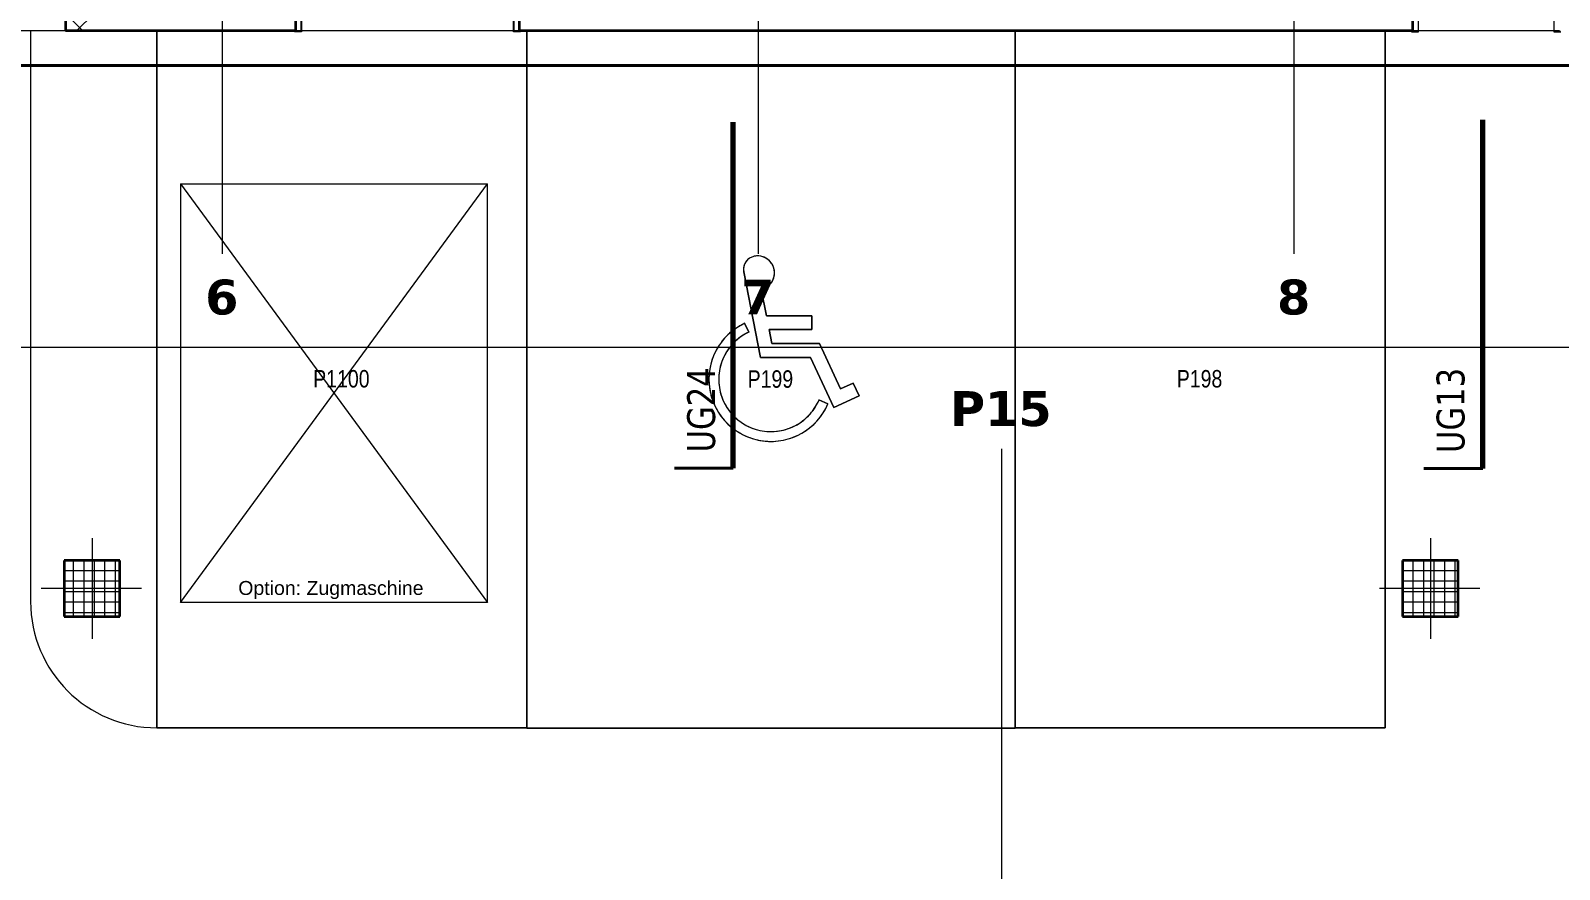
# Model space of a CAD drawing. Extents: x -932 to 937, y -179 to 471.
# Drawn here: x -537.4 to -318.3, y 138.6 to 258.9 of the extents above; entities that cross this region are included whole.
import ezdxf
from ezdxf.lldxf.tags import DXFTag

# ---------------------------------------------------------------- set-up
doc = ezdxf.new("R2010")
doc.units = 0
doc.layers.get('0').update_dxf_attribs({"lineweight": 13})
for name, color, linetype, lineweight, true_color in [('A-____-MATC-OTLN', 7, 'Strichpunkt - Mittel', 40, 0x0080ff), ('A-DETL-____-OTLN', 5, 'Continuous', 9, 0x0000ff), ('G-____-____-SYMB', 7, 'Strichpunkt - Weit', 5, 0x008080), ('S-GRID-____-IDEN', 7, 'Continuous', 9, 0x5555aa)]:
    doc.layers.add(name, color=color, linetype=linetype, lineweight=lineweight, true_color=true_color)
for name, color, linetype, lineweight in [('A-____-NOTE-TEXT', 7, 'Continuous', 9), ('A-DETL-____-THIN', 7, 'Continuous', 9), ('A-DETL-GENF-HDLN', 7, '_Verdeckte Linien_', 9), ('A-DOOR-____-OTLN', 7, 'Continuous', 9), ('A-DOOR-FRAM-MCUT', 7, 'Continuous', 9), ('A-FLOR-____-OTLN', 7, 'Continuous', 9), ('A-WALL-____-MCUT', 7, 'Continuous', 35), ('A-WALL-____-PATT', 7, 'Continuous', 35), ('C-PRKG-____-IDEN', 7, 'Continuous', 5), ('C-PRKG-____-OTLN', 7, 'Continuous', 9), ('S-COLS-____-MCUT', 7, 'Continuous', 35), ('S-COLS-____-OTLN', 7, 'Continuous', 9), ('S-GRID-____-OTLN', 7, 'Continuous', 5)]:
    doc.layers.add(name, color=color, linetype=linetype, lineweight=lineweight)
doc.styles.get("Standard").update_dxf_attribs({"font": 'arial.ttf'})
tags = doc.linetypes.add('_Rasterlinie_', pattern=[0.375, 0.2, -0.05, 0.075, -0.05]).pattern_tags.tags
tags[10:11] = [DXFTag(74, 4), DXFTag(75, 0), DXFTag(340, '0'), DXFTag(46, 1.0), DXFTag(50, 0.0), DXFTag(44, 0.0), DXFTag(45, 0.0)]
tags[8:9] = [DXFTag(74, 4), DXFTag(75, 0), DXFTag(340, '0'), DXFTag(46, 1.0), DXFTag(50, 0.0), DXFTag(44, 0.0), DXFTag(45, 0.0)]
tags[6:7] = [DXFTag(74, 4), DXFTag(75, 0), DXFTag(340, '0'), DXFTag(46, 1.0), DXFTag(50, 0.0), DXFTag(44, 0.0), DXFTag(45, 0.0)]
tags[4:5] = [DXFTag(74, 4), DXFTag(75, 0), DXFTag(340, '0'), DXFTag(46, 1.0), DXFTag(50, 0.0), DXFTag(44, 0.0), DXFTag(45, 0.0)]
tags = doc.linetypes.add('_Schnittlinie_', pattern=[0.3, 0.15, -0.05, 0.05, -0.05]).pattern_tags.tags
tags[10:11] = [DXFTag(74, 4), DXFTag(75, 0), DXFTag(340, '0'), DXFTag(46, 1.0), DXFTag(50, 0.0), DXFTag(44, 0.0), DXFTag(45, 0.0)]
tags[8:9] = [DXFTag(74, 4), DXFTag(75, 0), DXFTag(340, '0'), DXFTag(46, 1.0), DXFTag(50, 0.0), DXFTag(44, 0.0), DXFTag(45, 0.0)]
tags[6:7] = [DXFTag(74, 4), DXFTag(75, 0), DXFTag(340, '0'), DXFTag(46, 1.0), DXFTag(50, 0.0), DXFTag(44, 0.0), DXFTag(45, 0.0)]
tags[4:5] = [DXFTag(74, 4), DXFTag(75, 0), DXFTag(340, '0'), DXFTag(46, 1.0), DXFTag(50, 0.0), DXFTag(44, 0.0), DXFTag(45, 0.0)]
tags = doc.linetypes.add('_Strichpunkt - Mittel_', pattern=[0.35, 0.15, -0.1, 0, -0.1]).pattern_tags.tags
tags[10:11] = [DXFTag(74, 4), DXFTag(75, 0), DXFTag(340, '0'), DXFTag(46, 1.0), DXFTag(50, 0.0), DXFTag(44, 0.0), DXFTag(45, 0.0)]
tags[8:9] = [DXFTag(74, 4), DXFTag(75, 0), DXFTag(340, '0'), DXFTag(46, 1.0), DXFTag(50, 0.0), DXFTag(44, 0.0), DXFTag(45, 0.0)]
tags[6:7] = [DXFTag(74, 4), DXFTag(75, 0), DXFTag(340, '0'), DXFTag(46, 1.0), DXFTag(50, 0.0), DXFTag(44, 0.0), DXFTag(45, 0.0)]
tags[4:5] = [DXFTag(74, 4), DXFTag(75, 0), DXFTag(340, '0'), DXFTag(46, 1.0), DXFTag(50, 0.0), DXFTag(44, 0.0), DXFTag(45, 0.0)]
tags = doc.linetypes.add('_Verdeckte Linien_', pattern=[0.15, 0.1, -0.05]).pattern_tags.tags
tags[6:7] = [DXFTag(74, 4), DXFTag(75, 0), DXFTag(340, '0'), DXFTag(46, 1.0), DXFTag(50, 0.0), DXFTag(44, 0.0), DXFTag(45, 0.0)]
tags[4:5] = [DXFTag(74, 4), DXFTag(75, 0), DXFTag(340, '0'), DXFTag(46, 1.0), DXFTag(50, 0.0), DXFTag(44, 0.0), DXFTag(45, 0.0)]
tags = doc.linetypes.add('Grundrissdarstellung Sturz', pattern=[0.25, 0.15, -0.05, 0, -0.05]).pattern_tags.tags
tags[10:11] = [DXFTag(74, 4), DXFTag(75, 0), DXFTag(340, '0'), DXFTag(46, 1.0), DXFTag(50, 0.0), DXFTag(44, 0.0), DXFTag(45, 0.0)]
tags[8:9] = [DXFTag(74, 4), DXFTag(75, 0), DXFTag(340, '0'), DXFTag(46, 1.0), DXFTag(50, 0.0), DXFTag(44, 0.0), DXFTag(45, 0.0)]
tags[6:7] = [DXFTag(74, 4), DXFTag(75, 0), DXFTag(340, '0'), DXFTag(46, 1.0), DXFTag(50, 0.0), DXFTag(44, 0.0), DXFTag(45, 0.0)]
tags[4:5] = [DXFTag(74, 4), DXFTag(75, 0), DXFTag(340, '0'), DXFTag(46, 1.0), DXFTag(50, 0.0), DXFTag(44, 0.0), DXFTag(45, 0.0)]
tags = doc.linetypes.add('Strichpunkt - Mittel', pattern=[0.35, 0.15, -0.1, 0, -0.1]).pattern_tags.tags
tags[10:11] = [DXFTag(74, 4), DXFTag(75, 0), DXFTag(340, '0'), DXFTag(46, 1.0), DXFTag(50, 0.0), DXFTag(44, 0.0), DXFTag(45, 0.0)]
tags[8:9] = [DXFTag(74, 4), DXFTag(75, 0), DXFTag(340, '0'), DXFTag(46, 1.0), DXFTag(50, 0.0), DXFTag(44, 0.0), DXFTag(45, 0.0)]
tags[6:7] = [DXFTag(74, 4), DXFTag(75, 0), DXFTag(340, '0'), DXFTag(46, 1.0), DXFTag(50, 0.0), DXFTag(44, 0.0), DXFTag(45, 0.0)]
tags[4:5] = [DXFTag(74, 4), DXFTag(75, 0), DXFTag(340, '0'), DXFTag(46, 1.0), DXFTag(50, 0.0), DXFTag(44, 0.0), DXFTag(45, 0.0)]
tags = doc.linetypes.add('Strichpunkt - Weit', pattern=[0.5, 0.2, -0.15, 0, -0.15]).pattern_tags.tags
tags[10:11] = [DXFTag(74, 4), DXFTag(75, 0), DXFTag(340, '0'), DXFTag(46, 1.0), DXFTag(50, 0.0), DXFTag(44, 0.0), DXFTag(45, 0.0)]
tags[8:9] = [DXFTag(74, 4), DXFTag(75, 0), DXFTag(340, '0'), DXFTag(46, 1.0), DXFTag(50, 0.0), DXFTag(44, 0.0), DXFTag(45, 0.0)]
tags[6:7] = [DXFTag(74, 4), DXFTag(75, 0), DXFTag(340, '0'), DXFTag(46, 1.0), DXFTag(50, 0.0), DXFTag(44, 0.0), DXFTag(45, 0.0)]
tags[4:5] = [DXFTag(74, 4), DXFTag(75, 0), DXFTag(340, '0'), DXFTag(46, 1.0), DXFTag(50, 0.0), DXFTag(44, 0.0), DXFTag(45, 0.0)]

# ---------------------------------------------------------------- blocks, each defined once
blk = doc.blocks.new('Referenz-A0UJ2H83XE', base_point=(-932.31, -115.76))
at = {"layer": 'A-____-MATC-OTLN', "color": 0, "linetype": 'Strichpunkt - Mittel', "ltscale": 0.4}
blk.add_line((-930.58, 253.94), (380.39, 253.94), dxfattribs=at)
at = {"layer": 'A-DETL-____-OTLN', "color": 0, "linetype": '_Strichpunkt - Mittel_', "ltscale": 0.13}
for p, q in [((-528.64, 186.14), (-528.64, 171.74)), ((-336.84, 186.14), (-336.84, 171.74)), ((-521.54, 178.94), (-535.94, 178.94)), ((-329.74, 178.94), (-344.14, 178.94))]:
    blk.add_line(p, q, dxfattribs=at)
at = {"layer": 'A-DETL-____-THIN', "color": 0, "linetype": 'Continuous', "ltscale": 0.13}
blk.add_line((-537.44, 258.94), (-537.44, 177.06), dxfattribs=at)
blk.add_ellipse((-519.34, 177.06), major_axis=(-18.1, 0), ratio=1, start_param=0, end_param=1.570796, dxfattribs=at)
at = {"layer": 'A-DETL-GENF-HDLN', "color": 0, "linetype": '_Verdeckte Linien_', "ltscale": 0.13}
for p, q in [((-515.94, 236.94), (-471.94, 236.94)), ((-515.94, 236.94), (-515.94, 176.94)), ((-515.94, 176.94), (-471.94, 236.94)), ((-515.94, 236.94), (-471.94, 176.94)), ((-471.94, 176.94), (-471.94, 236.94)), ((-471.94, 176.94), (-515.94, 176.94))]:
    blk.add_line(p, q, dxfattribs=at)
at = {"layer": 'A-DOOR-____-OTLN', "color": 0, "linetype": 'Grundrissdarstellung Sturz', "ltscale": 0.13}
blk.add_line((-339.34, 258.94), (-318.34, 258.94), dxfattribs=at)
at = {"layer": 'A-DOOR-FRAM-MCUT', "color": 0, "linetype": 'Continuous', "ltscale": 0.13}
for p, q in [((-498.68, 258.78), (-498.68, 264.2)), ((-498.64, 264.24), (-498.64, 258.74)), ((-468.24, 258.74), (-468.24, 264.24)), ((-468.2, 264.2), (-468.2, 258.78)), ((-338.58, 264.1), (-338.58, 258.78)), ((-338.54, 258.74), (-338.54, 264.14)), ((-319.14, 264.14), (-319.14, 258.74)), ((-319.1, 258.78), (-319.1, 264.1)), ((-499.64, 258.74), (-499.64, 258.94)), ((-498.64, 258.74), (-499.64, 258.74)), ((-499.6, 258.94), (-499.6, 258.78)), ((-499.6, 258.78), (-498.68, 258.78)), ((-467.24, 258.74), (-468.24, 258.74)), ((-468.2, 258.78), (-467.28, 258.78)), ((-467.28, 258.78), (-467.28, 258.94)), ((-467.24, 258.94), (-467.24, 258.74)), ((-339.54, 258.94), (-339.54, 258.74)), ((-339.54, 258.74), (-338.54, 258.74)), ((-339.5, 258.78), (-339.5, 258.94)), ((-338.58, 258.78), (-339.5, 258.78)), ((-319.14, 258.74), (-318.14, 258.74)), ((-318.18, 258.78), (-319.1, 258.78))]:
    blk.add_line(p, q, dxfattribs=at)
at = {"layer": 'A-FLOR-____-OTLN', "color": 0, "linetype": 'Continuous', "ltscale": 0.13}
for p, q in [((-655.54, 258.94), (-532.44, 258.94)), ((-499.44, 258.94), (-498.68, 258.94)), ((-498.64, 258.94), (-468.24, 258.94)), ((-468.2, 258.94), (-467.44, 258.94)), ((-339.34, 258.94), (-338.58, 258.94)), ((-338.54, 258.94), (-319.14, 258.94)), ((-319.1, 258.94), (-318.34, 258.94))]:
    blk.add_line(p, q, dxfattribs=at)
at = {"layer": 'A-WALL-____-MCUT', "color": 0, "linetype": 'Continuous', "ltscale": 0.35}
for p, q in [((-532.44, 264.94), (-532.44, 258.94)), ((-499.44, 258.94), (-499.44, 264.94)), ((-467.44, 264.94), (-467.44, 258.94)), ((-339.34, 258.94), (-339.34, 264.94)), ((-532.44, 258.94), (-499.44, 258.94)), ((-467.44, 258.94), (-339.34, 258.94))]:
    blk.add_line(p, q, dxfattribs=at)
at = {"layer": 'A-WALL-____-PATT', "color": 0, "linetype": 'Continuous', "lineweight": 9, "ltscale": 0.13}
for p, q in [((-530.01, 258.94), (-532.44, 261.37)), ((-530.81, 258.94), (-528.44, 261.31))]:
    blk.add_line(p, q, dxfattribs=at)
at = {"layer": 'C-PRKG-____-OTLN', "color": 0, "linetype": 'Continuous', "ltscale": 0.13}
for p, q in [((-519.34, 158.96), (-519.34, 258.94)), ((-519.34, 258.94), (-519.34, 158.96)), ((-519.34, 158.96), (-519.34, 258.94)), ((-466.34, 258.9), (-466.34, 258.94)), ((-466.34, 158.96), (-466.34, 258.94)), ((-466.34, 258.94), (-466.34, 258.9)), ((-396.34, 258.91), (-466.34, 258.91)), ((-466.34, 258.91), (-396.34, 258.91)), ((-466.34, 258.91), (-466.34, 258.9)), ((-466.34, 258.9), (-466.34, 158.96)), ((-396.34, 258.9), (-466.34, 258.9)), ((-466.34, 258.9), (-466.34, 158.93)), ((-466.34, 158.96), (-466.34, 258.9)), ((-466.34, 158.96), (-466.34, 258.9)), ((-466.34, 258.9), (-466.34, 158.96)), ((-396.34, 258.9), (-396.34, 258.94)), ((-396.34, 258.94), (-396.34, 158.96)), ((-396.34, 258.9), (-396.34, 258.94)), ((-396.34, 258.9), (-396.34, 258.91)), ((-396.34, 158.96), (-396.34, 258.9)), ((-396.34, 158.96), (-396.34, 258.9)), ((-396.34, 258.9), (-396.34, 158.96)), ((-396.34, 158.93), (-396.34, 258.9)), ((-396.34, 258.9), (-396.34, 158.96)), ((-343.34, 158.96), (-343.34, 258.94)), ((-343.34, 158.96), (-343.34, 258.94)), ((-343.34, 258.94), (-343.34, 158.96)), ((-435.28, 224.69), (-435.28, 224.69)), ((-435.24, 224.32), (-432.86, 212.05)), ((-432.86, 212.05), (-435.24, 224.32)), ((-430.82, 224.19), (-430.82, 224.19)), ((-431.98, 218.05), (-432.72, 221.82)), ((-432.72, 221.82), (-431.98, 218.05)), ((-432.72, 221.82), (-432.72, 221.82)), ((-434.53, 215.69), (-435.12, 216.96)), ((-435.12, 216.96), (-434.53, 215.69)), ((-435.12, 216.96), (-435.12, 216.96)), ((-425.46, 218.05), (-431.98, 218.05)), ((-431.98, 218.05), (-425.46, 218.05)), ((-431.98, 218.05), (-431.98, 218.05)), ((-425.46, 216.05), (-425.46, 218.05)), ((-425.46, 218.05), (-425.46, 216.05)), ((-425.46, 218.05), (-425.46, 218.05)), ((-434.53, 215.69), (-434.53, 215.69)), ((-431.21, 214.05), (-431.6, 216.05)), ((-431.6, 216.05), (-425.46, 216.05)), ((-425.46, 216.05), (-431.6, 216.05)), ((-431.6, 216.05), (-431.21, 214.05)), ((-431.6, 216.05), (-431.6, 216.05)), ((-425.46, 216.05), (-425.46, 216.05)), ((-424.38, 214.05), (-431.21, 214.05)), ((-431.21, 214.05), (-424.38, 214.05)), ((-431.21, 214.05), (-431.21, 214.05)), ((-421.35, 207.55), (-424.38, 214.05)), ((-424.38, 214.05), (-421.35, 207.55)), ((-424.38, 214.05), (-424.38, 214.05)), ((-432.86, 212.05), (-425.66, 212.05)), ((-425.66, 212.05), (-432.86, 212.05)), ((-432.86, 212.05), (-432.86, 212.05)), ((-425.66, 212.05), (-422.32, 204.89)), ((-422.32, 204.89), (-425.66, 212.05)), ((-425.66, 212.05), (-425.66, 212.05)), ((-440.23, 208.92), (-440.23, 208.91)), ((-421.35, 207.55), (-419.54, 208.4)), ((-419.54, 208.39), (-421.35, 207.55)), ((-419.54, 208.4), (-419.54, 208.39)), ((-418.69, 206.58), (-419.54, 208.39)), ((-419.54, 208.39), (-418.69, 206.58)), ((-423.17, 205.42), (-424.46, 205.97)), ((-424.46, 205.97), (-423.17, 205.42)), ((-424.46, 205.97), (-424.46, 205.97)), ((-422.32, 204.89), (-418.69, 206.58)), ((-418.69, 206.58), (-422.32, 204.89)), ((-421.35, 207.55), (-421.35, 207.55)), ((-418.69, 206.58), (-418.69, 206.58)), ((-423.17, 205.42), (-423.17, 205.42)), ((-422.32, 204.89), (-422.32, 204.89)), ((-466.34, 158.96), (-519.34, 158.96)), ((-519.34, 158.96), (-466.34, 158.96)), ((-466.34, 158.96), (-519.34, 158.96)), ((-519.34, 158.96), (-519.34, 158.96)), ((-466.34, 158.96), (-466.34, 158.93)), ((-466.34, 158.93), (-466.34, 158.96)), ((-466.34, 158.96), (-466.34, 158.96)), ((-396.34, 158.93), (-466.34, 158.93)), ((-466.34, 158.93), (-396.34, 158.93)), ((-396.34, 158.93), (-466.34, 158.93)), ((-466.34, 158.93), (-466.34, 158.93)), ((-343.34, 158.96), (-396.34, 158.96)), ((-396.34, 158.96), (-343.34, 158.96)), ((-343.34, 158.96), (-396.34, 158.96)), ((-396.34, 158.96), (-396.34, 158.96)), ((-396.34, 158.96), (-396.34, 158.93)), ((-396.34, 158.96), (-396.34, 158.93)), ((-396.34, 158.93), (-396.34, 158.93)), ((-343.34, 158.96), (-343.34, 158.96))]:
    blk.add_line(p, q, dxfattribs=at)
for centre, major_axis, start_param, end_param in [((-433.35, 224.69), (1.92, 0), 1.762783, 3.333579), ((-433.35, 224.69), (1.92, 0), 2.548417, 2.80998), ((-433.35, 224.69), (1.92, 0), 2.286663, 2.548181), ((-433.35, 224.69), (1.92, 0), 1.762783, 2.286381), ((-433.26, 224.19), (2.43, 0), 4.935437, 8.045968), ((-433.26, 224.19), (2.43, 0), 1.503572, 1.762783), ((-433.26, 224.19), (2.43, 0), 0.725939, 1.503572), ((-433.26, 224.19), (2.43, 0), 0.466728, 0.725737), ((-433.35, 224.69), (1.92, 0), 3.071779, 3.333579), ((-433.35, 224.69), (1.92, 0), 2.810196, 3.071779), ((-433.26, 224.19), (2.43, 0), 0.207517, 0.466551), ((-433.26, 224.19), (2.43, 0), 5.97228, 6.231321), ((-433.26, 224.19), (2.43, 0), 6.231491, 6.490702), ((-433.26, 224.19), (2.43, 0), 4.935437, 5.712851), ((-433.26, 224.19), (2.43, 0), 5.713069, 5.972095), ((-431.34, 208.91), (8.89, 0), 2.009748, 5.87914), ((-431.34, 208.92), (8.89, 0), 2.009748, 2.177983), ((-431.34, 208.91), (7.49, 0), 2.009748, 5.87914), ((-431.34, 208.92), (8.89, 0), 2.346277, 2.514451), ((-431.34, 208.92), (8.89, 0), 2.177983, 2.346217), ((-431.34, 208.92), (7.49, 0), 2.194005, 2.378262), ((-431.34, 208.92), (7.49, 0), 2.009748, 2.194005), ((-431.34, 208.92), (8.89, 0), 2.682735, 2.85092), ((-431.34, 208.92), (8.89, 0), 2.514505, 2.682686), ((-431.34, 208.92), (7.49, 0), 2.56258, 2.746775), ((-431.34, 208.92), (7.49, 0), 2.378331, 2.562518), ((-431.34, 208.92), (8.89, 0), 2.850967, 3.019155), ((-431.34, 208.92), (7.49, 0), 2.931087, 3.115289), ((-431.34, 208.92), (7.49, 0), 2.746832, 2.931032), ((-431.34, 208.92), (8.89, 0), 3.019155, 3.187389), ((-431.34, 208.92), (8.89, 0), 3.187435, 3.355624), ((-431.34, 208.92), (7.49, 0), 3.115343, 3.299545), ((-431.34, 208.92), (8.89, 0), 3.355671, 3.523858), ((-431.34, 208.92), (7.49, 0), 3.299601, 3.483802), ((-431.34, 208.92), (7.49, 0), 3.483862, 3.668059), ((-431.34, 208.92), (7.49, 0), 5.694883, 5.879078), ((-431.34, 208.92), (8.89, 0), 3.523909, 3.692092), ((-431.34, 208.92), (8.89, 0), 3.692149, 3.860327), ((-431.34, 208.92), (7.49, 0), 3.668126, 4.036572), ((-431.34, 208.92), (7.49, 0), 5.510627, 5.694814), ((-431.34, 208.92), (8.89, 0), 5.542671, 5.710848), ((-431.34, 208.92), (8.89, 0), 5.710906, 5.879088), ((-431.34, 208.92), (8.89, 0), 3.860327, 4.196796), ((-431.34, 208.92), (7.49, 0), 4.036572, 4.405086), ((-431.34, 208.92), (7.49, 0), 4.405086, 4.589343), ((-431.34, 208.92), (7.49, 0), 4.7736, 4.957856), ((-431.34, 208.92), (7.49, 0), 4.957856, 5.142113), ((-431.34, 208.92), (7.49, 0), 5.142113, 5.510627), ((-431.34, 208.92), (8.89, 0), 5.206202, 5.542671), ((-431.34, 208.92), (8.89, 0), 4.196796, 4.533265), ((-431.34, 208.92), (8.89, 0), 4.533265, 4.701499), ((-431.34, 208.92), (7.49, 0), 4.589343, 4.7736), ((-431.34, 208.92), (8.89, 0), 4.701499, 4.869733), ((-431.34, 208.92), (8.89, 0), 4.869733, 5.037968), ((-431.34, 208.92), (8.89, 0), 5.037968, 5.206202)]:
    blk.add_ellipse(centre, major_axis=major_axis, ratio=0.999794, start_param=start_param, end_param=end_param, dxfattribs=at)
at = {"layer": 'G-____-____-SYMB', "color": 0, "linetype": '_Schnittlinie_', "lineweight": 70, "ltscale": 0.7}
for p, q in [((-436.74, 196.21), (-436.74, 245.82)), ((-329.34, 196.13), (-329.34, 246.12))]:
    blk.add_line(p, q, dxfattribs=at)
at = {"layer": 'G-____-____-SYMB', "color": 0, "linetype": 'Continuous', "lineweight": 40, "ltscale": 0.4}
for p, q in [((-445.17, 196.21), (-436.74, 196.21)), ((-337.77, 196.13), (-329.34, 196.13))]:
    blk.add_line(p, q, dxfattribs=at)
at = {"layer": 'S-COLS-____-MCUT', "color": 0, "linetype": 'Continuous', "ltscale": 0.35}
for p, q in [((-524.64, 182.94), (-532.64, 182.94)), ((-532.64, 182.94), (-532.64, 174.94)), ((-524.64, 174.94), (-524.64, 182.94)), ((-332.84, 182.94), (-340.84, 182.94)), ((-340.84, 182.94), (-340.84, 174.94)), ((-332.84, 174.94), (-332.84, 182.94)), ((-532.64, 174.94), (-524.64, 174.94)), ((-340.84, 174.94), (-332.84, 174.94))]:
    blk.add_line(p, q, dxfattribs=at)
at = {"layer": 'S-COLS-____-OTLN', "color": 0, "linetype": 'Continuous', "ltscale": 0.13}
for p, q in [((-531.28, 174.94), (-531.28, 182.94)), ((-529.78, 174.94), (-529.78, 182.94)), ((-528.28, 174.94), (-528.28, 182.94)), ((-526.78, 174.94), (-526.78, 182.94)), ((-525.28, 174.94), (-525.28, 182.94)), ((-340.78, 174.94), (-340.78, 182.94)), ((-339.28, 174.94), (-339.28, 182.94)), ((-337.78, 174.94), (-337.78, 182.94)), ((-336.28, 174.94), (-336.28, 182.94)), ((-334.78, 174.94), (-334.78, 182.94)), ((-333.28, 174.94), (-333.28, 182.94)), ((-532.64, 181.51), (-524.64, 181.51)), ((-532.64, 180.01), (-524.64, 180.01)), ((-340.84, 181.51), (-332.84, 181.51)), ((-340.84, 180.01), (-332.84, 180.01)), ((-532.64, 178.51), (-524.64, 178.51)), ((-340.84, 178.51), (-332.84, 178.51)), ((-532.64, 177.01), (-524.64, 177.01)), ((-532.64, 175.51), (-524.64, 175.51)), ((-340.84, 177.01), (-332.84, 177.01)), ((-340.84, 175.51), (-332.84, 175.51))]:
    blk.add_line(p, q, dxfattribs=at)
at = {"layer": 'S-GRID-____-OTLN', "color": 0, "linetype": '_Rasterlinie_', "ltscale": 0.13}
for p, q in [((-509.94, 226.94), (-509.94, 405.49)), ((-433.14, 226.94), (-433.14, 405.49)), ((-356.34, 226.94), (-356.34, 405.49)), ((-930.58, 213.54), (290.25, 213.54)), ((-398.24, -107.16), (-398.24, 198.94))]:
    blk.add_line(p, q, dxfattribs=at)
at = {"layer": 'A-____-NOTE-TEXT', "color": 0, "linetype": 'Continuous', "lineweight": 5, "ltscale": 0.13, "insert": (-507.68, 180.01), "char_height": 2, "attachment_point": 1}
blk.add_mtext('{\\fArial;Option: Zugmaschine}', dxfattribs=at)
at = {"layer": 'C-PRKG-____-IDEN', "color": 0, "linetype": 'Continuous', "ltscale": 0.13, "char_height": 2.5, "attachment_point": 1}
for s, insert in [('{\\W0.8;\\fArial;P1100}', (-496.94, 210.26)), ('{\\W0.8;\\fArial;P199}', (-434.68, 210.22)), ('{\\W0.8;\\fArial;P198}', (-373.18, 210.26))]:
    blk.add_mtext(s, dxfattribs=dict(at, insert=insert))
at = {"layer": 'G-____-____-SYMB', "color": 0, "linetype": 'Continuous', "ltscale": 0.13, "char_height": 4, "attachment_point": 1, "rotation": 90}
for s, insert in [('{\\W0.8;\\fVerdana;UG24}', (-443.35, 198.45)), ('{\\W0.8;\\fVerdana;UG13}', (-335.95, 198.37))]:
    blk.add_mtext(s, dxfattribs=dict(at, insert=insert))
at = {"layer": 'S-GRID-____-IDEN', "color": 0, "linetype": 'Continuous', "lineweight": 5, "ltscale": 0.13, "char_height": 5, "attachment_point": 1}
for s, insert in [('{\\fVerdana|b1|i0;6}', (-512.42, 223.23)), ('{\\fVerdana|b1|i0;7}', (-435.62, 223.23)), ('{\\fVerdana|b1|i0;8}', (-358.82, 223.23)), ('{\\fVerdana|b1|i0;P15}', (-405.68, 207.23))]:
    blk.add_mtext(s, dxfattribs=dict(at, insert=insert))

msp = doc.modelspace()

# ---------------------------------------------------------------- block references
at = {"color": 9, "lineweight": 25, "ltscale": 0.25, "true_color": 0xc0c0c0}
msp.add_blockref('Referenz-A0UJ2H83XE', (-932.31, -115.76), dxfattribs=at)

doc.saveas('drawing.dxf')
